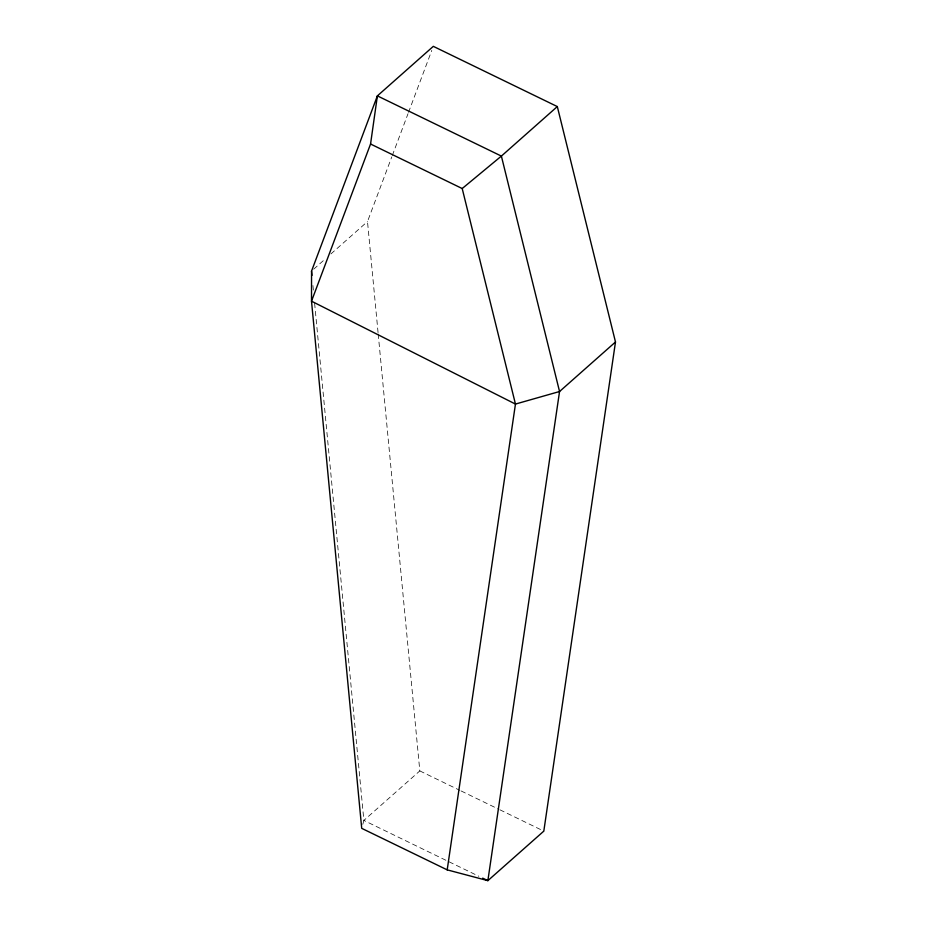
<?xml version="1.0" encoding="UTF-8"?>
<svg xmlns="http://www.w3.org/2000/svg" width="927" height="927" viewBox="0 0 927 927"><rect width="100%" height="100%" fill="white"/><g stroke="black" fill="none" stroke-linecap="round" stroke-linejoin="round"><path stroke-width="0.7" stroke-dasharray="4.63 3.48" d="M362.793 824.381L363.871 820.43L314.438 301.356M378.065 332.573L367.498 221.553L391.797 156.86M392.306 155.516L408.007 113.731M408.506 112.387L431.797 50.394M313.708 269.166L325.539 258.691M330.916 253.928L367.498 221.553M378.204 334.01L419.815 770.905L363.871 820.43L478.83 876.258M419.815 770.905L459.85 790.349M461.148 790.974L498.599 809.167M499.896 809.792L543.813 831.125M312.92 285.493L313.477 291.263"/><path stroke-width="1.39" d="M311.553 271.078L311.507 301.171L361.715 828.344L447.196 869.862L487.869 880.65L543.813 831.125L615.493 341.993L557.312 106.57L433.315 46.35L377.382 95.875L311.553 271.078L311.97 275.4M615.493 341.993L559.549 391.518L515.458 404.068L311.507 301.171L370.557 144.021L377.382 95.875L501.38 156.095L559.549 391.518L487.869 880.65L482.7 878.136M447.196 869.862L515.458 404.068L462.202 188.54L370.557 144.021M557.312 106.57L501.38 156.095L462.202 188.54"/></g></svg>
